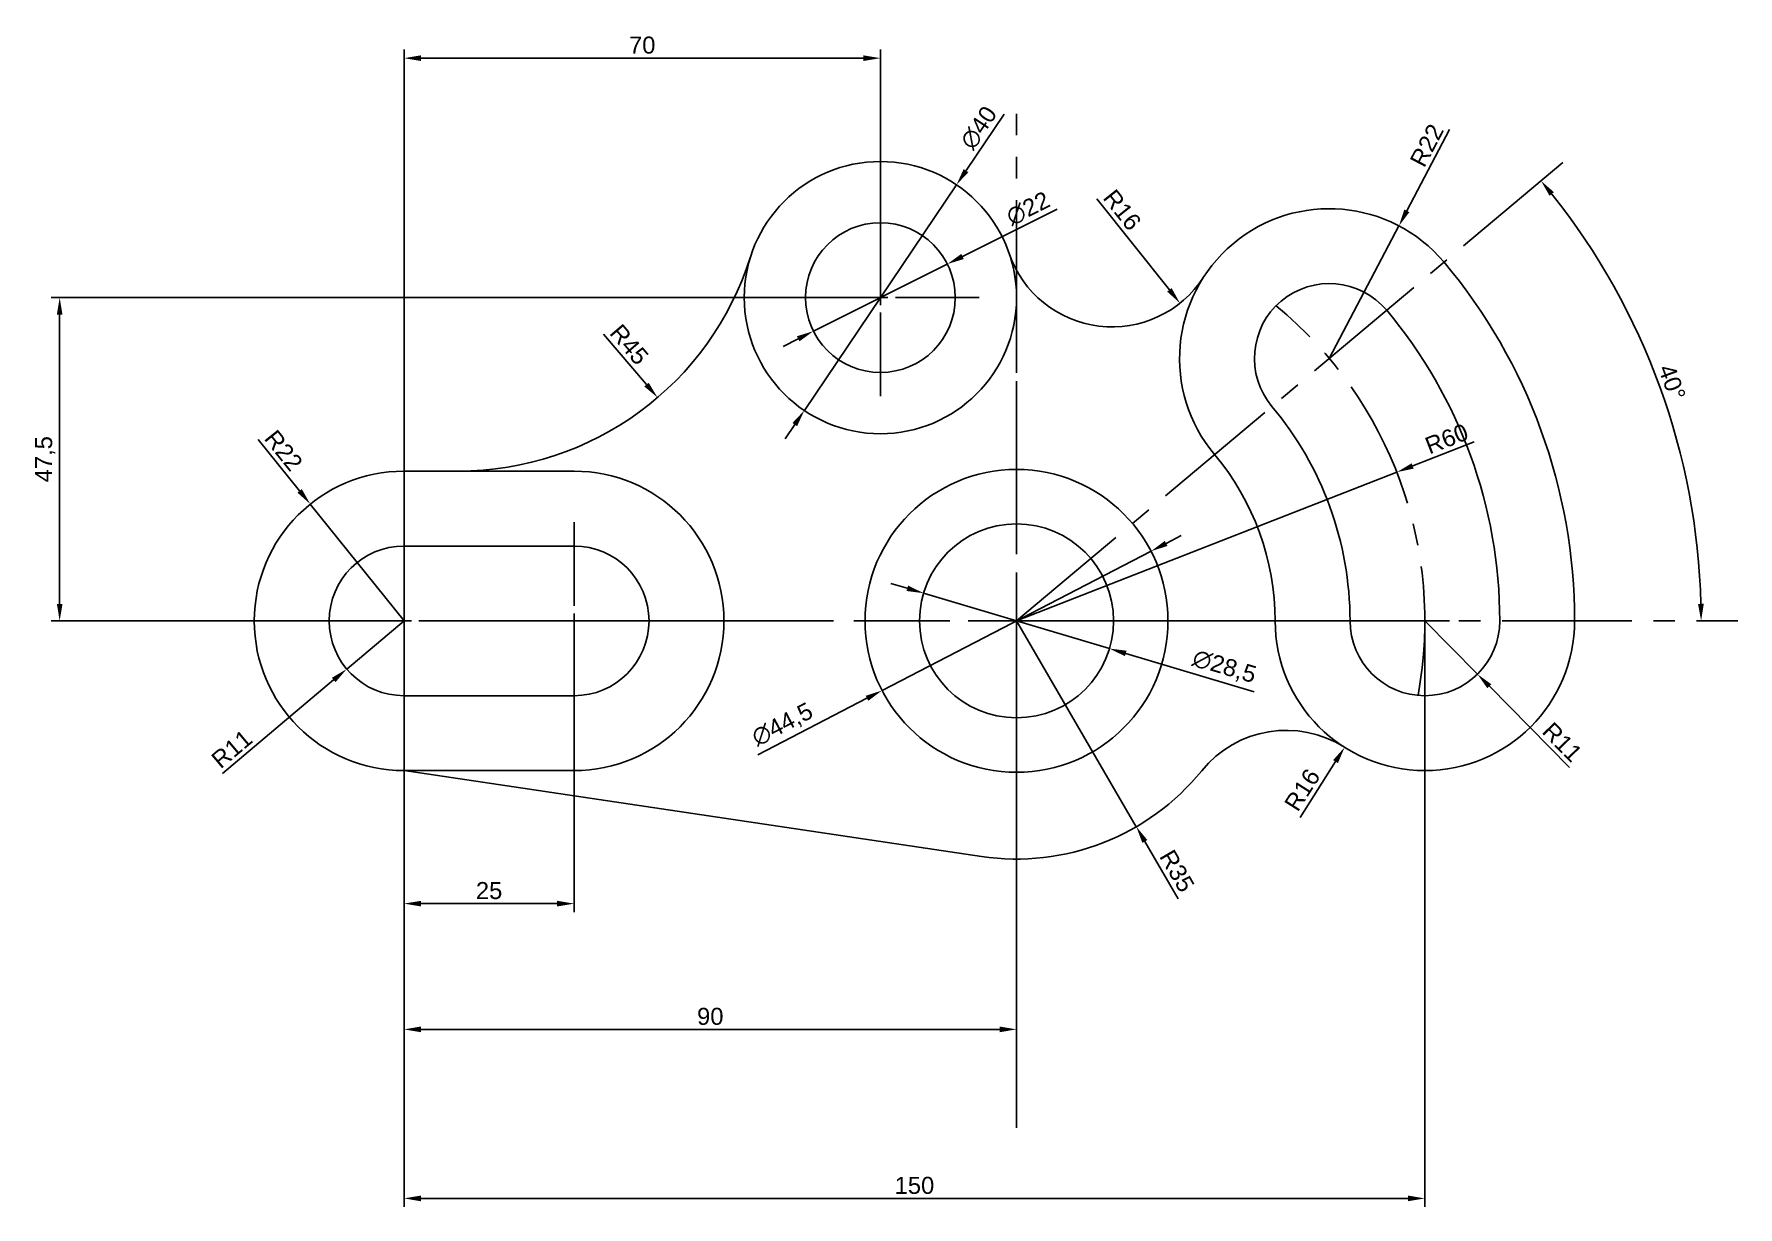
# Model space of a CAD drawing. Header units: millimetres. Extents: x -3 to 247, y 96 to 269.
import ezdxf

# ---------------------------------------------------------------- set-up
doc = ezdxf.new("R2010")
doc.units = ezdxf.units.MM
doc.linetypes.add('CENTER2', pattern=[28.575, 19.05, -3.175, 3.175, -3.175])
doc.styles.get("Standard").update_dxf_attribs({"font": 'arial.ttf'})
doc.dimstyles.new('ISO-25', dxfattribs={"dimtxt": 2.5, "dimasz": 2.5, "dimexe": 1.25, "dimexo": 0.625, "dimtad": 1, "dimtxsty": 'Standard', "dimcen": 2.5, "dimadec": 0, "dimazin": 0, "dimtfac": 1, "dimtmove": 0, "dimatfit": 3, "dimfxl": 1, "dimarcsym": 0})

# ---------------------------------------------------------------- blocks, each defined once
blk = doc.blocks.new('*D2')
at = {"color": 0, "lineweight": -2, "transparency": 16777216}
for p, q in [((146.97, 243.07), (133.09, 236.12)), ((111.18, 225.14), (130.85, 235)), ((108.95, 224.02), (106.71, 222.9))]:
    blk.add_line(p, q, dxfattribs=at)
at = {"color": 0, "transparency": 16777216}
for points in [[(132.9, 236.49), (133.27, 235.74), (130.85, 235)], [(108.76, 224.4), (109.13, 223.65), (111.18, 225.14)]]:
    blk.add_solid(points, dxfattribs=at)
at = {"layer": 'Defpoints', "color": 0, "transparency": 16777216}
for p in [(130.85, 235), (111.18, 225.14)]:
    blk.add_point(p, dxfattribs=at)
at = {"color": 0, "transparency": 16777216, "insert": (142.72, 243.15), "char_height": 2.5, "attachment_point": 5, "rotation": 26.6113}
blk.add_mtext('∅22', dxfattribs=at)
blk = doc.blocks.new('*D3')
at = {"color": 0, "lineweight": -2, "transparency": 16777216}
for p, q in [((139.21, 257.05), (133.6, 248.73)), ((109.84, 213.49), (132.2, 246.65)), ((108.44, 211.42), (107.04, 209.34))]:
    blk.add_line(p, q, dxfattribs=at)
at = {"color": 0, "transparency": 16777216}
for points in [[(133.25, 248.96), (133.94, 248.49), (132.2, 246.65)], [(108.09, 211.65), (108.78, 211.18), (109.84, 213.49)]]:
    blk.add_solid(points, dxfattribs=at)
at = {"layer": 'Defpoints', "color": 0, "transparency": 16777216}
for p in [(132.2, 246.65), (109.84, 213.49)]:
    blk.add_point(p, dxfattribs=at)
at = {"color": 0, "transparency": 16777216, "insert": (135.47, 255.03), "char_height": 2.5, "attachment_point": 5, "rotation": 56.0079}
blk.add_mtext('∅40', dxfattribs=at)
blk = doc.blocks.new('*D4')
at = {"color": 0, "lineweight": -2, "transparency": 16777216}
for p, q in [((201.02, 182.57), (208.74, 174.74)), ((222.25, 161.04), (210.5, 172.96))]:
    blk.add_line(p, q, dxfattribs=at)
at = {"color": 0, "transparency": 16777216}
blk.add_solid([(210.79, 173.25), (210.2, 172.66), (208.74, 174.74)], dxfattribs=at)
at = {"layer": 'Defpoints', "color": 0, "transparency": 16777216}
for p in [(201.02, 182.57), (208.74, 174.74)]:
    blk.add_point(p, dxfattribs=at)
at = {"color": 0, "transparency": 16777216, "insert": (221.22, 164.76), "char_height": 2.5, "attachment_point": 5, "rotation": 314.5939}
blk.add_mtext('R11', dxfattribs=at)
blk = doc.blocks.new('*D5')
at = {"color": 0, "lineweight": -2, "transparency": 16777216}
for p, q in [((204.64, 254.76), (198.37, 242.83)), ((186.98, 221.14), (197.21, 240.61))]:
    blk.add_line(p, q, dxfattribs=at)
at = {"color": 0, "transparency": 16777216}
blk.add_solid([(198, 243.02), (198.74, 242.63), (197.21, 240.61)], dxfattribs=at)
at = {"layer": 'Defpoints', "color": 0, "transparency": 16777216}
for p in [(197.21, 240.61), (186.98, 221.14)]:
    blk.add_point(p, dxfattribs=at)
at = {"color": 0, "transparency": 16777216, "insert": (201.3, 252.45), "char_height": 2.5, "attachment_point": 5, "rotation": 62.2881}
blk.add_mtext('R22', dxfattribs=at)
blk = doc.blocks.new('*U6')
at = {"color": 0, "linetype": 'CENTER2', "transparency": 16777216}
for p, q in [((0, 9.8), (0, 52.5)), ((-52.5, 0), (-9.8, 0)), ((9.8, 0), (52.5, 0)), ((0, -52.5), (0, -9.8))]:
    blk.add_line(p, q, dxfattribs=at)
at = {"color": 0, "linetype": 'Continuous', "transparency": 16777216}
for p, q in [((0, -4.9), (0, 4.9)), ((-4.9, 0), (4.9, 0))]:
    blk.add_line(p, q, dxfattribs=at)
blk = doc.blocks.new('*U7')
at = {"color": 0, "linetype": 'CENTER2', "transparency": 16777216}
for p, q in [((0, 14.2), (0, 74.5)), ((-74.5, 0), (-14.2, 0)), ((14.2, 0), (74.5, 0)), ((0, -74.5), (0, -14.2))]:
    blk.add_line(p, q, dxfattribs=at)
at = {"color": 0, "linetype": 'Continuous', "transparency": 16777216}
for p, q in [((0, -7.1), (0, 7.1)), ((-7.1, 0), (7.1, 0))]:
    blk.add_line(p, q, dxfattribs=at)
blk = doc.blocks.new('*U8')
at = {"color": 0, "linetype": 'CENTER2', "transparency": 16777216}
for p, q in [((0, 14.2), (0, 74.5)), ((-74.5, 0), (-14.2, 0)), ((14.2, 0), (74.5, 0)), ((0, -74.5), (0, -14.2))]:
    blk.add_line(p, q, dxfattribs=at)
at = {"color": 0, "linetype": 'Continuous', "transparency": 16777216}
for p, q in [((0, -7.1), (0, 7.1)), ((-7.1, 0), (7.1, 0))]:
    blk.add_line(p, q, dxfattribs=at)
blk = doc.blocks.new('*U9')
at = {"color": 0, "linetype": 'CENTER2', "transparency": 16777216}
for p, q in [((0, 2.2), (0, 14.5)), ((-14.5, 0), (-2.2, 0)), ((2.2, 0), (14.5, 0)), ((0, -14.5), (0, -2.2))]:
    blk.add_line(p, q, dxfattribs=at)
at = {"color": 0, "linetype": 'Continuous', "transparency": 16777216}
for p, q in [((-1.1, 0), (1.1, 0)), ((0, -1.1), (0, 1.1))]:
    blk.add_line(p, q, dxfattribs=at)
blk = doc.blocks.new('*U12')
at = {"color": 0, "linetype": 'CENTER2', "transparency": 16777216}
for p, q in [((0, 14.2), (0, 74.5)), ((-74.5, 0), (-14.2, 0)), ((14.2, 0), (106, 0)), ((0, -74.5), (0, -14.2))]:
    blk.add_line(p, q, dxfattribs=at)
at = {"color": 0, "linetype": 'Continuous', "transparency": 16777216}
for p, q in [((0, -7.1), (0, 7.1)), ((-7.1, 0), (7.1, 0))]:
    blk.add_line(p, q, dxfattribs=at)
blk = doc.blocks.new('*U13')
at = {"color": 0, "linetype": 'CENTER2', "transparency": 16777216}
for p, q in [((0, 2.2), (0, 14.5)), ((-14.5, 0), (-2.2, 0)), ((2.2, 0), (14.5, 0)), ((0, -14.5), (0, -2.2))]:
    blk.add_line(p, q, dxfattribs=at)
at = {"color": 0, "linetype": 'Continuous', "transparency": 16777216}
for p, q in [((-1.1, 0), (1.1, 0)), ((0, -1.1), (0, 1.1))]:
    blk.add_line(p, q, dxfattribs=at)
blk = doc.blocks.new('*U14')
at = {"color": 0, "linetype": 'CENTER2', "transparency": 16777216}
for p, q in [((0, 2.2), (0, 14.5)), ((-14.5, 0), (-2.2, 0)), ((2.2, 0), (14.5, 0)), ((0, -14.5), (0, -2.2))]:
    blk.add_line(p, q, dxfattribs=at)
at = {"color": 0, "linetype": 'Continuous', "transparency": 16777216}
for p, q in [((-1.1, 0), (1.1, 0)), ((0, -1.1), (0, 1.1))]:
    blk.add_line(p, q, dxfattribs=at)
blk = doc.blocks.new('*U15')
at = {"color": 0, "linetype": 'CENTER2', "transparency": 16777216}
blk.add_line((-33.55, 0), (33.55, 0), dxfattribs=at)
blk = doc.blocks.new('*D16')
at = {"color": 0, "lineweight": -2, "transparency": 16777216}
for p, q in [((208.28, 208.86), (199.23, 205.33)), ((141.02, 182.57), (196.9, 204.42))]:
    blk.add_line(p, q, dxfattribs=at)
at = {"color": 0, "transparency": 16777216}
blk.add_solid([(199.08, 205.72), (199.38, 204.94), (196.9, 204.42)], dxfattribs=at)
at = {"layer": 'Defpoints', "color": 0, "transparency": 16777216}
for p in [(196.9, 204.42), (141.02, 182.57)]:
    blk.add_point(p, dxfattribs=at)
at = {"color": 0, "transparency": 16777216, "insert": (204.22, 209.32), "char_height": 2.5, "attachment_point": 5, "rotation": 21.3531}
blk.add_mtext('R60', dxfattribs=at)
blk = doc.blocks.new('*D17')
at = {"color": 0, "lineweight": -2, "transparency": 16777216}
blk.add_arc((141.02, 182.57), 100.59, 1.424, 38.576, dxfattribs=at)
at = {"color": 0, "transparency": 16777216}
for points in [[(219.34, 245.03), (219.98, 245.56), (218.08, 247.23)], [(242, 185.08), (241.16, 185.06), (241.61, 182.57)]]:
    blk.add_solid(points, dxfattribs=at)
at = {"layer": 'Defpoints', "color": 0, "transparency": 16777216}
for p in [(222.22, 250.71), (238.9, 205.77), (141.02, 182.57), (155.22, 182.57), (247.02, 182.57)]:
    blk.add_point(p, dxfattribs=at)
at = {"color": 0, "transparency": 16777216, "insert": (237.33, 217.62), "char_height": 2.5, "attachment_point": 5, "rotation": 290}
blk.add_mtext('40°', dxfattribs=at)
blk = doc.blocks.new('*D18')
at = {"color": 0, "lineweight": -2, "transparency": 16777216}
for p, q in [((29.61, 209.24), (35.68, 201.68)), ((51.02, 182.57), (37.25, 199.73))]:
    blk.add_line(p, q, dxfattribs=at)
at = {"color": 0, "transparency": 16777216}
blk.add_solid([(36, 201.94), (35.36, 201.41), (37.25, 199.73)], dxfattribs=at)
at = {"layer": 'Defpoints', "color": 0, "transparency": 16777216}
for p in [(37.25, 199.73), (51.02, 182.57)]:
    blk.add_point(p, dxfattribs=at)
at = {"color": 0, "transparency": 16777216, "insert": (33.33, 207.61), "char_height": 2.5, "attachment_point": 5, "rotation": 308.7571}
blk.add_mtext('R22', dxfattribs=at)
blk = doc.blocks.new('*D19')
at = {"color": 0, "lineweight": -2, "transparency": 16777216}
for p, q in [((51.02, 182.57), (42.6, 175.49)), ((24.34, 160.14), (40.68, 173.88))]:
    blk.add_line(p, q, dxfattribs=at)
at = {"color": 0, "transparency": 16777216}
blk.add_solid([(40.42, 174.2), (40.95, 173.56), (42.6, 175.49)], dxfattribs=at)
at = {"layer": 'Defpoints', "color": 0, "transparency": 16777216}
for p in [(51.02, 182.57), (42.6, 175.49)]:
    blk.add_point(p, dxfattribs=at)
at = {"color": 0, "transparency": 16777216, "insert": (25.71, 163.75), "char_height": 2.5, "attachment_point": 5, "rotation": 40.0571}
blk.add_mtext('R11', dxfattribs=at)
blk = doc.blocks.new('*D20')
at = {"color": 0, "lineweight": -2, "transparency": 16777216}
for p, q in [((124.97, 187.36), (122.57, 188.07)), ((127.36, 186.64), (154.67, 178.5)), ((175.93, 172.15), (157.07, 177.78))]:
    blk.add_line(p, q, dxfattribs=at)
at = {"color": 0, "transparency": 16777216}
for points in [[(125.09, 187.76), (124.85, 186.96), (127.36, 186.64)], [(157.19, 178.18), (156.95, 177.38), (154.67, 178.5)]]:
    blk.add_solid(points, dxfattribs=at)
at = {"layer": 'Defpoints', "color": 0, "transparency": 16777216}
for p in [(127.36, 186.64), (154.67, 178.5)]:
    blk.add_point(p, dxfattribs=at)
at = {"color": 0, "transparency": 16777216, "insert": (171.53, 175.73), "char_height": 2.5, "attachment_point": 5, "rotation": 343.3895}
blk.add_mtext('∅28,5', dxfattribs=at)
blk = doc.blocks.new('*D21')
at = {"color": 0, "lineweight": -2, "transparency": 16777216}
for p, q in [((160.78, 192.8), (121.26, 172.34)), ((163, 193.95), (165.22, 195.1)), ((103.01, 162.89), (119.04, 171.19))]:
    blk.add_line(p, q, dxfattribs=at)
at = {"color": 0, "transparency": 16777216}
for points in [[(162.8, 194.32), (163.19, 193.58), (160.78, 192.8)], [(118.85, 171.56), (119.23, 170.82), (121.26, 172.34)]]:
    blk.add_solid(points, dxfattribs=at)
at = {"layer": 'Defpoints', "color": 0, "transparency": 16777216}
for p in [(160.78, 192.8), (121.26, 172.34)]:
    blk.add_point(p, dxfattribs=at)
at = {"color": 0, "transparency": 16777216, "insert": (106.67, 167.23), "char_height": 2.5, "attachment_point": 5, "rotation": 27.3748}
blk.add_mtext('∅44,5', dxfattribs=at)
blk = doc.blocks.new('*D22')
at = {"color": 0, "lineweight": -2, "transparency": 16777216}
for p, q in [((141.02, 182.57), (158.62, 152.32)), ((164.77, 141.74), (159.88, 150.16))]:
    blk.add_line(p, q, dxfattribs=at)
at = {"color": 0, "transparency": 16777216}
blk.add_solid([(160.24, 150.37), (159.51, 149.95), (158.62, 152.32)], dxfattribs=at)
at = {"layer": 'Defpoints', "color": 0, "transparency": 16777216}
for p in [(141.02, 182.57), (158.62, 152.32)]:
    blk.add_point(p, dxfattribs=at)
at = {"color": 0, "transparency": 16777216, "insert": (164.6, 145.82), "char_height": 2.5, "attachment_point": 5, "rotation": 300.1898}
blk.add_mtext('R35', dxfattribs=at)
blk = doc.blocks.new('*D23')
at = {"color": 0, "lineweight": -2, "transparency": 16777216}
blk.add_line((182.68, 153.67), (187.89, 161.88), dxfattribs=at)
at = {"color": 0, "transparency": 16777216}
blk.add_solid([(187.54, 162.11), (188.24, 161.66), (189.23, 163.99)], dxfattribs=at)
at = {"layer": 'Defpoints', "color": 0, "transparency": 16777216}
for p in [(189.23, 163.99), (180.66, 150.48)]:
    blk.add_point(p, dxfattribs=at)
at = {"color": 0, "transparency": 16777216, "insert": (183.01, 157.74), "char_height": 2.5, "attachment_point": 5, "rotation": 57.6055}
blk.add_mtext('R16', dxfattribs=at)
blk = doc.blocks.new('*D24')
at = {"color": 0, "lineweight": -2, "transparency": 16777216}
blk.add_line((152.81, 244.59), (163.48, 231.21), dxfattribs=at)
at = {"color": 0, "transparency": 16777216}
blk.add_solid([(163.81, 231.47), (163.16, 230.95), (165.04, 229.25)], dxfattribs=at)
at = {"layer": 'Defpoints', "color": 0, "transparency": 16777216}
for p in [(155.07, 241.76), (165.04, 229.25)]:
    blk.add_point(p, dxfattribs=at)
at = {"color": 0, "transparency": 16777216, "insert": (156.55, 242.95), "char_height": 2.5, "attachment_point": 5, "rotation": 308.5714}
blk.add_mtext('R16', dxfattribs=at)
blk = doc.blocks.new('*D25')
at = {"color": 0, "lineweight": -2, "transparency": 16777216}
blk.add_line((80.31, 224.69), (86.65, 217.28), dxfattribs=at)
at = {"color": 0, "transparency": 16777216}
blk.add_solid([(86.97, 217.56), (86.33, 217.01), (88.28, 215.38)], dxfattribs=at)
at = {"layer": 'Defpoints', "color": 0, "transparency": 16777216}
for p in [(59.01, 249.57), (88.28, 215.38)]:
    blk.add_point(p, dxfattribs=at)
at = {"color": 0, "transparency": 16777216, "insert": (84.11, 223.17), "char_height": 2.5, "attachment_point": 5, "rotation": 310.5646}
blk.add_mtext('R45', dxfattribs=at)
blk = doc.blocks.new('*D26')
at = {"color": 0, "lineweight": -2, "transparency": 16777216}
for p, q in [((51.02, 183.2), (51.02, 266.51)), ((121.02, 230.7), (121.02, 266.51)), ((53.52, 265.26), (118.52, 265.26))]:
    blk.add_line(p, q, dxfattribs=at)
at = {"color": 0, "transparency": 16777216}
for points in [[(53.52, 265.67), (53.52, 264.84), (51.02, 265.26)], [(118.52, 265.67), (118.52, 264.84), (121.02, 265.26)]]:
    blk.add_solid(points, dxfattribs=at)
at = {"layer": 'Defpoints', "color": 0, "transparency": 16777216}
for p in [(121.02, 265.26), (121.02, 230.07), (51.02, 182.57)]:
    blk.add_point(p, dxfattribs=at)
at = {"color": 0, "transparency": 16777216, "insert": (86.02, 267.16), "char_height": 2.5, "attachment_point": 5}
blk.add_mtext('70', dxfattribs=at)
blk = doc.blocks.new('*D27')
at = {"color": 0, "lineweight": -2, "transparency": 16777216}
for p, q in [((120.39, 230.07), (-0.83, 230.07)), ((0.42, 227.57), (0.42, 185.07)), ((50.39, 182.57), (-0.83, 182.57))]:
    blk.add_line(p, q, dxfattribs=at)
at = {"color": 0, "transparency": 16777216}
for points in [[(0.01, 227.57), (0.84, 227.57), (0.42, 230.07)], [(0.01, 185.07), (0.84, 185.07), (0.42, 182.57)]]:
    blk.add_solid(points, dxfattribs=at)
at = {"layer": 'Defpoints', "color": 0, "transparency": 16777216}
for p in [(121.02, 230.07), (0.42, 182.57), (51.02, 182.57)]:
    blk.add_point(p, dxfattribs=at)
at = {"color": 0, "transparency": 16777216, "insert": (-1.7, 206.32), "char_height": 2.5, "attachment_point": 5, "rotation": 90}
blk.add_mtext('47,5', dxfattribs=at)
blk = doc.blocks.new('*D28')
at = {"color": 0, "lineweight": -2, "transparency": 16777216}
for p, q in [((51.02, 181.95), (51.02, 139.77)), ((76.02, 181.95), (76.02, 139.77)), ((53.52, 141.02), (73.52, 141.02))]:
    blk.add_line(p, q, dxfattribs=at)
at = {"color": 0, "transparency": 16777216}
for points in [[(53.52, 141.43), (53.52, 140.6), (51.02, 141.02)], [(73.52, 141.43), (73.52, 140.6), (76.02, 141.02)]]:
    blk.add_solid(points, dxfattribs=at)
at = {"layer": 'Defpoints', "color": 0, "transparency": 16777216}
for p in [(51.02, 182.57), (76.02, 182.57), (76.02, 141.02)]:
    blk.add_point(p, dxfattribs=at)
at = {"color": 0, "transparency": 16777216, "insert": (63.52, 142.92), "char_height": 2.5, "attachment_point": 5}
blk.add_mtext('25', dxfattribs=at)
blk = doc.blocks.new('*D29')
at = {"color": 0, "lineweight": -2, "transparency": 16777216}
for p, q in [((51.02, 181.95), (51.02, 121.29)), ((141.02, 181.95), (141.02, 121.29)), ((53.52, 122.54), (138.52, 122.54))]:
    blk.add_line(p, q, dxfattribs=at)
at = {"color": 0, "transparency": 16777216}
for points in [[(53.52, 122.96), (53.52, 122.12), (51.02, 122.54)], [(138.52, 122.96), (138.52, 122.12), (141.02, 122.54)]]:
    blk.add_solid(points, dxfattribs=at)
at = {"layer": 'Defpoints', "color": 0, "transparency": 16777216}
for p in [(51.02, 182.57), (141.02, 182.57), (141.02, 122.54)]:
    blk.add_point(p, dxfattribs=at)
at = {"color": 0, "transparency": 16777216, "insert": (96.02, 124.44), "char_height": 2.5, "attachment_point": 5}
blk.add_mtext('90', dxfattribs=at)
blk = doc.blocks.new('*D30')
at = {"color": 0, "lineweight": -2, "transparency": 16777216}
for p, q in [((51.02, 181.95), (51.02, 96.45)), ((201.02, 181.95), (201.02, 96.45)), ((53.52, 97.7), (198.52, 97.7))]:
    blk.add_line(p, q, dxfattribs=at)
at = {"color": 0, "transparency": 16777216}
for points in [[(53.52, 98.12), (53.52, 97.28), (51.02, 97.7)], [(198.52, 98.12), (198.52, 97.28), (201.02, 97.7)]]:
    blk.add_solid(points, dxfattribs=at)
at = {"layer": 'Defpoints', "color": 0, "transparency": 16777216}
for p in [(51.02, 182.57), (201.02, 182.57), (201.02, 97.7)]:
    blk.add_point(p, dxfattribs=at)
at = {"color": 0, "transparency": 16777216, "insert": (126.02, 99.6), "char_height": 2.5, "attachment_point": 5}
blk.add_mtext('150', dxfattribs=at)

msp = doc.modelspace()

# ---------------------------------------------------------------- linework, layer by layer
at = {"linetype": 'CENTER2'}
msp.add_line((141.018, 182.57), (222.218, 250.706), dxfattribs=at)
for p, q in [((51.018, 204.57), (76.018, 204.57)), ((51.018, 193.57), (76.018, 193.57)), ((51.018, 193.57), (76.018, 193.57)), ((51.018, 171.57), (76.018, 171.57)), ((51.018, 160.57), (76.018, 160.57)), ((51.018, 160.57), (135.869, 147.951))]:
    msp.add_line(p, q)
for centre, radius in [((121.018, 230.07), 20), ((121.018, 230.07), 11), ((141.018, 182.57), 22.25), ((141.018, 182.57), 14.25)]:
    msp.add_circle(centre, radius)
for centre, radius, start, end in [((186.98, 221.137), 22, 40, 220), ((59.011, 249.57), 45, 270, 342.5424), ((155.065, 241.764), 16, 198.95485, 327.1256), ((141.018, 182.57), 82, 0, 40), ((186.98, 221.137), 11, 40, 220), ((141.018, 182.57), 71, 0, 40), ((141.018, 182.57), 49, 0, 40), ((141.018, 182.57), 38, 0, 40), ((51.018, 182.57), 22, 90, 270), ((76.018, 182.57), 22, 270, 90), ((51.018, 182.57), 11, 90, 270), ((76.018, 182.57), 11, 270, 90), ((201.018, 182.57), 22, 180, 0), ((201.018, 182.57), 11, 180, 0), ((180.659, 150.484), 16, 57.60551, 141.0129), ((141.018, 182.57), 35, 261.54088, 321.0129)]:
    msp.add_arc(centre, radius, start, end)
msp.add_arc((141.018, 182.57), 60, 349.48101, 50.51899, dxfattribs=at)

# ---------------------------------------------------------------- block references
for name, p in [('*U7', (141.018, 182.57)), ('*U8', (141.018, 182.57)), ('*U12', (141.018, 182.57)), ('*U9', (121.018, 230.07)), ('*U6', (141.018, 182.57)), ('*U14', (51.018, 182.57)), ('*U13', (76.018, 182.57)), ('*U15', (171.068, 182.57))]:
    msp.add_blockref(name, p, dxfattribs=at)

# ---------------------------------------------------------------- dimensions: what is measured, and where the dimension line sits
for base, p2, picture, middle in [((121.018, 265.255), (121.018, 230.07), '*D26', (86.018, 265.255)), ((76.018, 141.016), (76.018, 182.57), '*D28', (63.518, 141.016)), ((141.018, 122.54), (141.018, 182.57), '*D29', (96.018, 122.54)), ((201.018, 97.699), (201.018, 182.57), '*D30', (126.018, 97.699))]:
    dim = msp.add_linear_dim(base=base, p1=(51.018, 182.57), p2=p2, dimstyle='ISO-25')
    dim.commit()
    dim.dimension.update_dxf_attribs({"geometry": picture, "text_midpoint": middle, "dimtype": 160})
for p1, p2, picture, middle in [((109.836, 213.488), (132.199, 246.652), '*D3', (137.103, 253.925)), ((111.183, 225.143), (130.852, 234.997), '*D2', (143.608, 241.388)), ((160.776, 192.801), (121.259, 172.339), '*D21', (107.666, 165.301)), ((127.362, 186.644), (154.673, 178.497), '*D20', (170.909, 173.653))]:
    dim = msp.add_diameter_dim_2p(p1=p1, p2=p2, dimstyle='ISO-25')
    dim.commit()
    dim.dimension.update_dxf_attribs({"geometry": picture, "text_midpoint": middle, "dimtype": 163})
for center, mpoint, picture, middle in [((186.98, 221.137), (197.211, 240.614), '*D5', (202.968, 251.575)), ((59.011, 249.57), (88.275, 215.385), '*D25', (82.669, 221.934)), ((155.065, 241.764), (165.041, 229.254), '*D24', (155.065, 241.764)), ((51.018, 182.57), (42.598, 175.491), '*D19', (26.918, 162.307)), ((201.018, 182.57), (208.74, 174.737), '*D4', (219.883, 163.435)), ((180.659, 150.484), (189.231, 163.994), '*D23', (184.618, 156.723))]:
    dim = msp.add_radius_dim(center=center, mpoint=mpoint, dimstyle='ISO-25')
    dim.commit()
    dim.dimension.update_dxf_attribs({"geometry": picture, "text_midpoint": middle, "dimtype": 164})
dim = msp.add_angular_dim_2l(base=(238.898, 205.768), line1=((155.218, 182.57), (247.018, 182.57)), line2=((141.018, 182.57), (222.218, 250.706)), dimstyle='ISO-25')
dim.commit()
dim.dimension.update_dxf_attribs({"geometry": '*D17', "text_midpoint": (237.33, 217.625)})
dim = msp.add_linear_dim(base=(0.425, 182.57), p1=(121.018, 230.07), p2=(51.018, 182.57), angle=90, dimstyle='ISO-25')
dim.commit()
dim.dimension.update_dxf_attribs({"geometry": '*D27', "text_midpoint": (0.425, 206.32), "dimtype": 160})
for center, mpoint, picture, middle in [((51.018, 182.57), (37.245, 199.726), '*D18', (33.328, 207.609)), ((141.018, 182.57), (196.899, 204.417), '*D16', (204.223, 209.322)), ((141.018, 182.57), (158.618, 152.317), '*D22', (164.597, 145.822))]:
    dim = msp.add_radius_dim(center=center, mpoint=mpoint, dimstyle='ISO-25')
    dim.commit()
    dim.dimension.update_dxf_attribs({"geometry": picture, "text_midpoint": middle})

doc.saveas('drawing.dxf')
